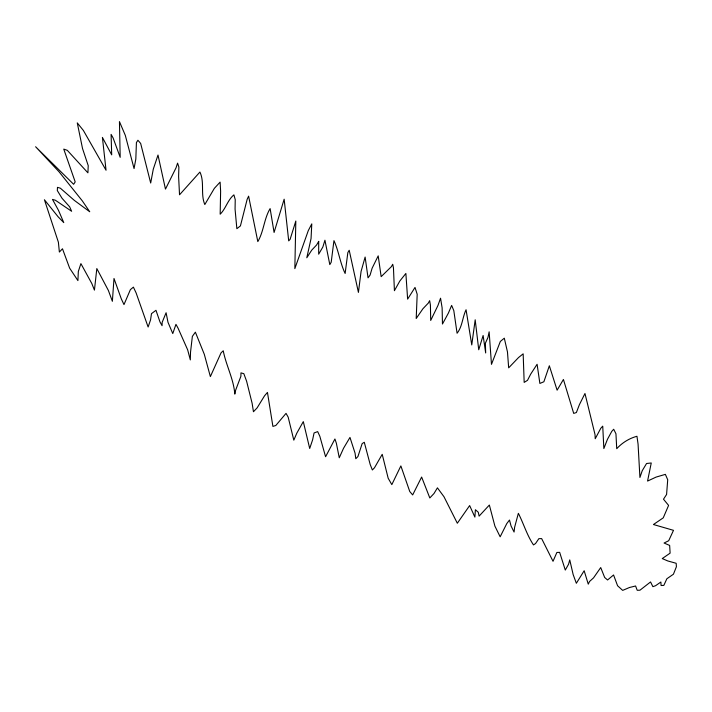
<?xml version="1.0" encoding="UTF-8"?>
<svg xmlns="http://www.w3.org/2000/svg" width="712" height="712" viewBox="0 0 712 712"><rect width="100%" height="100%" fill="white"/><g stroke="black" fill="none" stroke-linecap="round" stroke-linejoin="round"><path stroke-width="1.07" d="M318.691 241.395L318.673 254.175L322.856 246.993L324.939 240.22L329.807 264.615L331.196 262.212L333.955 240.647C338.805 251.194 340.096 263.031 345.133 273.461L347.83 252.635L349.2 250.241L358.421 292.392L361.073 271.45L365.123 257.05L368.042 277.867L370.098 275.055L372.109 268.246L378.197 255.875L381.16 276.657L391.377 266.653L392.721 264.259L393.451 267.846L394.421 290.692L399.806 281.044L405.876 273.444L407.629 299.12L415.016 287.434L417.188 294.261L416.208 318.495L422.928 308.741L428.321 303.081L429.647 300.66L430.413 305.083L430.707 320.445L437.96 305.457L440.55 298.212L442.125 307.86L442.464 324.022L448.4 313.075L451.639 305.404L453.811 310.628L457.077 333.26C462.382 326.71 462.399 317.347 466.066 309.764L471.762 344.937L475.189 319.795L478.74 349.761L483.119 335.503L485.673 352.965L485.388 343.202L487.951 337.497L489.144 331.819L491.476 364.348L500.331 341.457L504.301 338.182L507.469 351.95L508.671 367.846L518.541 357.54L523.16 353.837L524.174 382.406L527.512 380.315L530.689 374.138L537.097 364.268L539.874 383.439L543.879 381.757L549.344 365.772L557.113 390.185L563.423 379.469L573.703 413.405L576.373 412.533L579.408 404.656L584.97 393.496L595.027 434.569L595.223 438.726L600.812 428.241L602.735 426.141L603.847 448.551L607.452 439.322L611.777 431.356L613.691 429.256L615.951 433.768L616.726 448.702C622.208 442.713 629.159 438.405 636.955 436.269L638.068 444.119L639.919 477.467L642.242 470.703L646.558 463.503L651.249 462.978L647.564 481.072L656.108 477.084L665.373 474.361L667.714 479.746L666.583 494.484L663.495 499.201L668.595 505.404L663.246 517.846L653.438 524.522L673.499 530.333L668.693 540.737L664.056 543.025L669.654 545.428L670.117 553.144L662.249 558.573L667.856 560.976L676.186 563.29L676.4 566.734L673.436 574.201L666.859 578.767L663.824 585.406L661.074 585.504L660.878 582.024L655.583 585.7L652.886 586.67L650.554 581.953L639.972 590.195L637.213 590.301L635.593 585.985L629.452 587.516L622.671 590.39L617.58 585.754L613.566 574.976L607.567 579.986L604.666 577.468L600.714 567.562L593.55 577.85L589.536 581.499L588.263 584.178L584.169 570.739L576.346 583.279L573.169 574.62L569.742 559.881L568.541 564.278L565.284 570.072L559.659 552.37L556.873 552.459L553.028 561.296L541.645 538.592L538.851 538.673L535.531 543.55L533.484 544.92C526.96 535.184 523.658 523.738 518.363 513.316L514.625 527.254L514.082 532.033L511.074 526.052L509.481 520.045L506.784 523.578L500.153 536.795L494.893 526.088L489.358 505.048L479.096 516.129L478.286 512.257L475.402 509.739L474.886 517.108L469.644 505.573L457.327 523.24L443.985 496.736L437.426 487.845L433.991 493.532L429.808 497.955L421.629 477.04L412.666 494.929L409.765 491.538L400.865 465.915L391.822 484.623L388.173 478.242L382.219 454.318L374.485 467.775L372.358 469.973L370.169 464.429L364.286 442.277L362.159 443.603L357.94 456.526L355.804 458.715L355.057 453.152L349.975 437.426L343.558 448.24L339.268 457.772L336.367 443.238L334.925 438.984L325.58 456.757L319.83 436.269L317.677 431.606L314.072 432.949L312.613 439.829L309.702 448.471L303.303 421.611L296.753 433.261L293.816 440.176L288.182 417.17L286.037 413.369L275.811 425.491L272.901 426.399L267.454 392.41L264.526 395.836L257.139 407.851L253.454 411.741L252.11 403.241L246.619 381.249L243.833 373.684L240.959 372.874L240.905 376.248L235.601 390.283L234.809 394.119C233.678 379.051 226.087 365.434 223.239 350.776L221.023 352.885L210.369 376.603L204.3 354.3L195.373 332.166L192.365 336.367L190.513 352.324L190.327 359.907L187.656 349.823L178.027 328.099L175.953 324.352L172.776 333.572L167.996 322.313L166.092 312.746L162.158 322.349L162.06 325.687L159.986 321.94L155.964 310.29L151.487 313.645L150.552 319.902L148.123 327.031L136.117 292.926L133.402 287.132L130.394 289.624L123.986 304.594L121.271 298.773L114 278.481L112.371 301.301L108.393 290.496L96.823 268.575L94.438 290.113L91.786 283.474L80.901 263.618L78.329 271.468L77.911 280.581L69.642 268.157L62.478 248.773L59.372 252.057L58.384 242.196L44.42 199.752L58.188 216.875L63.76 222.598L58.509 210.378L52.483 199.405L55.367 200.241L71.618 211.277L69.642 206.809L62.033 198.274L57.316 190.576L57.476 187.354L60.351 188.182L74.324 200.383L89.739 211.758L82.298 200.846L58.998 171.734L35.6 146.743L73.63 184.292L75.196 181.898L63.751 149.102L67.302 150.33L87.914 172.838L88.235 165.674L82.53 148.55L77.27 122.891L83.366 130.438L106.044 170.239L102.403 137.398L111.695 154.851L111.099 134.381L113.101 137.941L120.186 157.325L119.447 121.61L125.312 135.378L134.061 168.566L135.823 159.096L136.419 142.587L137.923 140.255L140.656 143.432L150.686 183.02L153.285 169.171L158.002 155.038L165.469 189.116L176.024 167.845L177.573 163.137L178.881 167.089L178.614 176.558L179.531 194.803L199.921 172.046C204.798 182.334 200.357 194.118 204.816 204.549L214.348 188.36L220.106 182.103L220.622 191.19L220.168 214.214C225.811 208.723 227.635 199.965 233.91 194.857L235.236 199.618L235.067 209.141L236.856 228.694L240.425 225.909L247.162 199.315L248.613 196.165L257.815 241.599C263.841 231.391 264.018 218.753 270.124 208.58L274.084 232.45L284.15 199.209L288.707 240.896L290.122 239.303L295.818 221.023L294.839 268.629L308.287 230.608L311.785 223.88L311.046 238.582L306.801 257.771L311.714 250.161L316.6 244.981L318.691 241.395"/></g></svg>
